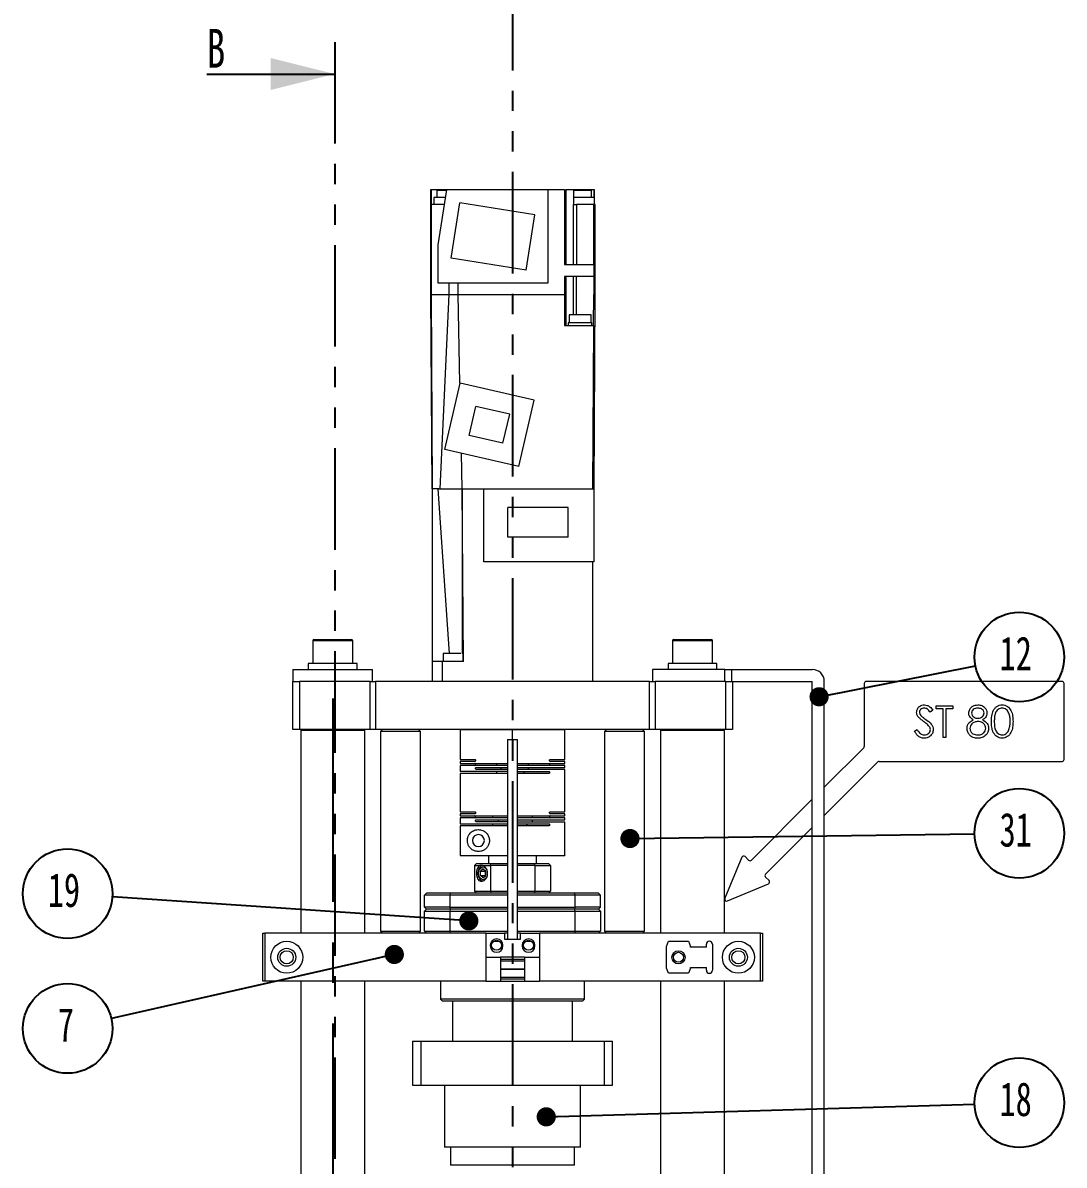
# Model space of a CAD drawing. Header units: millimetres. Extents: x 19 to 1665, y -46 to 1184.
# Drawn here: x 272.7 to 533.3, y 444.4 to 730.1 of the extents above; entities that cross this region are included whole.
import ezdxf

# ---------------------------------------------------------------- set-up
doc = ezdxf.new("R2010")
doc.units = ezdxf.units.MM
doc.header["$LTSCALE"] = 4
doc.linetypes.add('CENTERX2', pattern=[20.32, 12.7, -2.54, 2.54, -2.54])
doc.linetypes.add('PHANTOM', pattern=[12.7, 6.35, -1.27, 1.27, -1.27, 1.27, -1.27])
for name, color, linetype in [('11', 1, 'CENTERX2'), ('12', 4, 'Continuous'), ('6', 6, 'PHANTOM')]:
    doc.layers.add(name, color=color, linetype=linetype)
doc.styles.add('SLDTEXTSTYLE2', font='TXT', dxfattribs={"width": 0.7})
doc.dimstyles.new('SLDDIMSTYLE0', dxfattribs={"dimtxt": 0.18, "dimasz": 4.8, "dimexe": 0, "dimexo": 0.0625, "dimgap": 0, "dimtad": 0, "dimtih": 1, "dimtoh": 1, "dimdec": 0, "dimrnd": 1e-09, "dimzin": 0, "dimdsep": 46, "dimtxsty": 'Standard', "dimblk1": 'DOT', "dimblk2": 'DOT', "dimsah": 1, "dimcen": 0.09, "dimadec": 0, "dimazin": 0, "dimtfac": 4.8, "dimtdec": 0, "dimtofl": 0, "dimtmove": 0, "dimatfit": 3, "dimldrblk": 'DOT', "dimfxl": 0, "dimfrac": 2, "dimtolj": 1, "dimtzin": 0, "dimarcsym": 0})

# ---------------------------------------------------------------- blocks, each defined once
blk = doc.blocks.new('SW_NOTE_0')
at = {"layer": '12', "color": 0}
blk.add_circle((11, 2.18), 11.21, dxfattribs=at)
at = {"layer": '12', "color": 0, "insert": (10.08, 7.32), "char_height": 8.467, "attachment_point": 2, "style": 'SLDTEXTSTYLE2'}
blk.add_mtext('12', dxfattribs=at)
blk = doc.blocks.new('_Dot')
at = {"color": 0, "linetype": 'ByBlock', "lineweight": -2}
blk.add_line((-0.5, 0), (-1, 0), dxfattribs=at)
at = {"color": 0, "linetype": 'ByBlock', "const_width": 0.5}
blk.add_lwpolyline([(-0.25, 0, 1), (0.25, 0, 1)], format="xyb", close=True, dxfattribs=at)
blk = doc.blocks.new('SW_NOTE_0_4')
at = {"layer": '12', "color": 0}
blk.add_circle((-10.94, -2.48), 11.21, dxfattribs=at)
at = {"layer": '12', "color": 0, "insert": (-11.39, 2.66), "char_height": 8.47, "attachment_point": 2, "style": 'SLDTEXTSTYLE2'}
blk.add_mtext('7', dxfattribs=at)
blk = doc.blocks.new('SW_NOTE_0_5')
at = {"layer": '12', "color": 0}
blk.add_circle((-11.19, 0.76), 11.21, dxfattribs=at)
at = {"layer": '12', "color": 0, "insert": (-12.11, 5.9), "char_height": 8.467, "attachment_point": 2, "style": 'SLDTEXTSTYLE2'}
blk.add_mtext('19', dxfattribs=at)
blk = doc.blocks.new('SW_NOTE_0_6')
at = {"layer": '12', "color": 0}
blk.add_circle((11.21, 0.15), 11.21, dxfattribs=at)
at = {"layer": '12', "color": 0, "insert": (10.29, 5.29), "char_height": 8.467, "attachment_point": 2, "style": 'SLDTEXTSTYLE2'}
blk.add_mtext('31', dxfattribs=at)
blk = doc.blocks.new('SW_NOTE_0_7')
at = {"layer": '12', "color": 0}
blk.add_circle((11.21, 0.33), 11.21, dxfattribs=at)
at = {"layer": '12', "color": 0, "insert": (10.29, 5.47), "char_height": 8.467, "attachment_point": 2, "style": 'SLDTEXTSTYLE2'}
blk.add_mtext('18', dxfattribs=at)

msp = doc.modelspace()

# ---------------------------------------------------------------- linework, layer by layer
at = {"color": 7, "linetype": 'Continuous', "lineweight": 18}
for p, q in [((374.75, 688.38), (374.75, 662.18)), ((374.95, 688.38), (374.75, 688.38)), ((374.95, 684.68), (374.95, 688.38)), ((378.54, 688.38), (374.95, 688.38)), ((375.54, 686.48), (375.54, 684.68)), ((378.54, 686.48), (375.54, 686.48)), ((376.29, 688.18), (376.29, 686.48)), ((378.81, 688.18), (376.29, 688.18)), ((376.65, 674.57), (378.84, 688.38)), ((378.84, 688.38), (378.54, 688.38)), ((378.54, 688.38), (378.54, 688.18)), ((404.05, 688.38), (378.84, 688.38)), ((404.05, 688.38), (404.05, 664.98)), ((408.25, 688.38), (404.05, 688.38)), ((408.25, 688.38), (408.25, 669.68)), ((408.25, 688.38), (408.59, 688.38)), ((408.59, 688.38), (408.59, 669.68)), ((410.55, 688.38), (408.59, 688.38)), ((415.79, 686.48), (410.54, 686.48)), ((410.55, 684.68), (410.55, 688.38)), ((412.79, 688.38), (410.55, 688.38)), ((415.04, 688.18), (410.55, 688.18)), ((415.55, 688.38), (412.79, 688.38)), ((412.79, 688.38), (412.79, 688.18)), ((415.04, 686.48), (415.04, 688.18)), ((415.55, 688.38), (415.55, 686.48)), ((415.75, 688.38), (415.55, 688.38)), ((415.75, 686.48), (415.75, 688.38)), ((415.79, 684.68), (415.79, 686.48)), ((374.95, 662.18), (374.95, 684.68)), ((378.25, 684.68), (374.95, 684.68)), ((379.87, 671.26), (382.06, 685.08)), ((400.83, 682.11), (382.06, 685.08)), ((410.49, 669.68), (410.49, 684.68)), ((410.49, 684.68), (410.56, 684.68)), ((410.56, 684.68), (411.24, 684.68)), ((411.24, 684.68), (411.24, 669.68)), ((415.55, 684.68), (411.24, 684.68)), ((415.55, 669.68), (415.55, 684.68)), ((415.95, 684.68), (415.55, 684.68)), ((415.95, 662.18), (415.95, 684.68)), ((398.64, 668.28), (400.83, 682.11)), ((376.65, 664.98), (376.65, 674.57)), ((398.64, 668.28), (379.87, 671.26)), ((408.25, 669.68), (415.55, 669.68)), ((415.55, 669.68), (415.55, 666.68)), ((408.25, 666.68), (408.25, 662.18)), ((415.55, 666.68), (408.25, 666.68)), ((408.59, 666.68), (408.59, 654.38)), ((410.49, 657.08), (410.49, 666.68)), ((411.24, 657.08), (411.24, 666.68)), ((415.55, 666.68), (415.55, 662.18)), ((404.05, 664.98), (376.65, 664.98)), ((379.3, 664.98), (379.3, 662.18)), ((381.64, 662.18), (381.64, 664.98)), ((374.75, 662.19), (375.05, 613.58)), ((374.95, 662.18), (374.75, 662.18)), ((375.25, 613.58), (374.95, 662.18)), ((374.95, 662.18), (379.3, 662.18)), ((379.3, 662.18), (377.04, 613.58)), ((381.64, 662.18), (408.25, 662.18)), ((382.1, 639.97), (381.64, 662.18)), ((408.25, 662.18), (408.25, 654.38)), ((415.5, 654.38), (415.55, 662.18)), ((415.65, 613.58), (415.95, 662.18)), ((408.25, 654.38), (415.5, 654.38)), ((409.2, 655.08), (409.2, 654.38)), ((415.1, 655.08), (409.2, 655.08)), ((409.4, 657.08), (409.4, 655.08)), ((414.9, 657.08), (409.4, 657.08)), ((414.9, 655.08), (414.9, 657.08)), ((415.1, 654.38), (415.1, 655.08)), ((415.5, 654.38), (415.25, 613.58)), ((378.28, 623.44), (382.11, 640)), ((400.62, 635.73), (382.11, 640)), ((396.8, 619.16), (400.62, 635.73)), ((384.38, 626.93), (386.05, 634.19)), ((394.53, 632.23), (386.05, 634.19)), ((392.85, 624.98), (394.53, 632.23)), ((392.85, 624.98), (384.38, 626.93)), ((396.8, 619.16), (378.28, 623.44)), ((382.64, 613.58), (382.46, 622.47)), ((375.25, 613.58), (375.05, 613.58)), ((376.8, 613.58), (375.25, 613.58)), ((375.25, 570.38), (375.25, 613.58)), ((376.55, 613.58), (379.37, 572.38)), ((382.65, 613.58), (382.64, 613.58)), ((382.65, 613.58), (388.05, 613.58)), ((382.65, 613.58), (382.65, 572.38)), ((382.95, 570.38), (382.65, 613.58)), ((388.05, 595.28), (388.05, 613.58)), ((388.05, 613.58), (415.55, 613.58)), ((415.55, 613.58), (415.55, 595.28)), ((394.1, 601.46), (394.1, 608.91)), ((409.2, 608.91), (394.1, 608.91)), ((409.2, 601.46), (409.2, 608.91)), ((409.2, 601.46), (394.1, 601.46)), ((415.55, 595.28), (388.05, 595.28)), ((415.25, 595.28), (415.25, 565.38)), ((345.25, 575.58), (345.25, 569.88)), ((355.25, 575.58), (345.25, 575.58)), ((345.55, 575.88), (354.95, 575.88)), ((355.25, 569.88), (355.25, 575.58)), ((435.25, 575.58), (435.25, 569.88)), ((445.25, 575.58), (435.25, 575.58)), ((435.55, 575.88), (444.95, 575.88)), ((445.25, 569.88), (445.25, 575.58)), ((379.37, 572.38), (377.85, 572.38)), ((382.82, 572.38), (382.65, 572.38)), ((344.15, 569.88), (344.15, 568.38)), ((350.25, 569.88), (344.15, 569.88)), ((356.35, 569.88), (350.25, 569.88)), ((356.35, 568.38), (356.35, 569.88)), ((375.25, 565.38), (375.25, 570.38)), ((377.75, 570.38), (375.25, 570.38)), ((377.75, 565.38), (377.75, 570.38)), ((382.95, 570.38), (377.75, 570.38)), ((434.15, 569.88), (434.15, 568.38)), ((440.25, 569.88), (434.15, 569.88)), ((446.35, 569.88), (440.25, 569.88)), ((446.35, 568.38), (446.35, 569.88)), ((340.25, 568.38), (340.25, 565.38)), ((340.25, 568.38), (360.25, 568.38)), ((360.25, 565.38), (360.25, 568.38)), ((430.25, 568.38), (430.25, 565.38)), ((448.37, 568.38), (430.25, 568.38)), ((448.37, 565.38), (448.37, 568.38)), ((448.37, 568.38), (450, 568.38)), ((450, 568.38), (450, 565.38)), ((450, 568.38), (470.25, 568.38)), ((340.25, 553.38), (340.25, 565.38)), ((340.25, 565.38), (341.91, 565.38)), ((341.91, 565.38), (341.91, 553.38)), ((359.62, 565.38), (341.91, 565.38)), ((359.62, 553.38), (359.62, 565.38)), ((359.62, 565.38), (360.96, 565.38)), ((360.96, 565.38), (360.96, 553.38)), ((429.54, 565.38), (360.96, 565.38)), ((415.25, 565.38), (377.75, 565.38)), ((429.54, 553.38), (429.54, 565.38)), ((429.54, 565.38), (430.89, 565.38)), ((430.89, 565.38), (430.89, 553.38)), ((448.59, 565.38), (430.89, 565.38)), ((448.59, 553.38), (448.59, 565.38)), ((448.59, 565.38), (450.25, 565.38)), ((450.25, 565.38), (470.25, 565.38)), ((450.25, 565.38), (450.25, 553.38)), ((470.25, 305.82), (470.25, 565.38)), ((473.25, 296.38), (473.25, 565.38)), ((483.25, 564.88), (483.25, 549.13)), ((532.75, 565.38), (483.75, 565.38)), ((533.25, 545.88), (533.25, 564.88)), ((500.42, 558.18), (499.77, 557.69)), ((501.23, 559.32), (505.4, 559.32)), ((501.23, 558.51), (501.23, 559.32)), ((502.96, 558.51), (501.23, 558.51)), ((502.96, 551.38), (502.96, 558.51)), ((503.67, 558.51), (503.67, 551.38)), ((505.4, 558.51), (503.67, 558.51)), ((505.4, 559.32), (505.4, 558.51)), ((341.91, 553.38), (340.25, 553.38)), ((359.62, 553.38), (341.91, 553.38)), ((342.55, 553.38), (342.25, 553.08)), ((342.25, 553.08), (342.25, 502.38)), ((358.25, 553.08), (342.25, 553.08)), ((358.25, 553.08), (357.95, 553.38)), ((358.25, 502.38), (358.25, 553.08)), ((360.96, 553.38), (359.62, 553.38)), ((429.54, 553.38), (360.96, 553.38)), ((362.75, 553.38), (362.25, 552.88)), ((362.25, 552.88), (362.25, 502.88)), ((372.25, 552.88), (362.25, 552.88)), ((372.25, 552.88), (371.75, 553.38)), ((372.25, 502.88), (372.25, 552.88)), ((382.15, 553.28), (382.15, 545.88)), ((394.75, 553.28), (382.15, 553.28)), ((391.25, 553.38), (391.25, 553.28)), ((394.75, 553.28), (394.75, 553.28)), ((395.25, 550.88), (395.25, 553.28)), ((395.75, 553.28), (395.75, 553.28)), ((408.35, 553.28), (395.75, 553.28)), ((399.25, 553.28), (399.25, 553.38)), ((408.35, 545.88), (408.35, 553.28)), ((418.75, 553.38), (418.25, 552.88)), ((418.25, 552.88), (418.25, 502.88)), ((428.25, 552.88), (418.25, 552.88)), ((428.25, 552.88), (427.75, 553.38)), ((428.25, 502.88), (428.25, 552.88)), ((430.89, 553.38), (429.54, 553.38)), ((448.59, 553.38), (430.89, 553.38)), ((432.55, 553.38), (432.25, 553.08)), ((432.25, 553.08), (432.25, 502.38)), ((448.25, 553.08), (432.25, 553.08)), ((448.25, 553.08), (447.95, 553.38)), ((448.25, 502.38), (448.25, 553.08)), ((450.25, 553.38), (448.59, 553.38)), ((495.84, 552.91), (496.51, 553.32)), ((394, 550.88), (394, 500.88)), ((394, 550.88), (396.5, 550.88)), ((396.5, 500.88), (396.5, 550.88)), ((483.11, 548.77), (473.25, 538.92)), ((503.67, 551.38), (502.96, 551.38)), ((382.15, 545.88), (385.81, 545.88)), ((404.69, 545.88), (408.35, 545.88)), ((382.15, 545.38), (382.15, 544.88)), ((385.81, 545.38), (382.15, 545.38)), ((382.15, 544.88), (394, 544.88)), ((382.15, 544.38), (382.15, 542.88)), ((394, 544.38), (382.15, 544.38)), ((386.17, 543.88), (394, 543.88)), ((394, 543.38), (386.17, 543.38)), ((391.25, 544.88), (391.25, 544.38)), ((396.5, 544.88), (408.35, 544.88)), ((408.35, 544.38), (396.5, 544.38)), ((396.5, 543.88), (408.35, 543.88)), ((408.35, 543.38), (396.5, 543.38)), ((399.25, 544.38), (399.25, 544.88)), ((399.25, 543.38), (399.25, 543.88)), ((408.35, 545.38), (404.69, 545.38)), ((408.35, 544.88), (408.35, 545.38)), ((408.35, 543.88), (408.35, 544.38)), ((408.35, 532.78), (408.35, 543.38)), ((473.25, 531.85), (486.64, 545.24)), ((486.99, 545.38), (532.75, 545.38)), ((394, 542.88), (382.15, 542.88)), ((382.15, 542.38), (382.15, 532.78)), ((394, 542.38), (382.15, 542.38)), ((391.25, 542.88), (391.25, 542.38)), ((396.5, 542.88), (404.34, 542.88)), ((404.34, 542.38), (396.5, 542.38)), ((470.25, 535.92), (455.02, 520.69)), ((382.15, 532.78), (385.81, 532.78)), ((382.15, 532.28), (382.15, 531.78)), ((385.81, 532.28), (382.15, 532.28)), ((382.15, 531.78), (394, 531.78)), ((390.25, 531.78), (390.25, 531.28)), ((396.5, 531.78), (408.35, 531.78)), ((400.25, 531.28), (400.25, 531.78)), ((404.69, 532.78), (408.35, 532.78)), ((408.35, 532.28), (404.69, 532.28)), ((408.35, 531.78), (408.35, 532.28)), ((382.15, 531.28), (382.15, 529.78)), ((394, 531.28), (382.15, 531.28)), ((382.15, 529.78), (394, 529.78)), ((382.16, 529.28), (382.16, 521.88)), ((394, 529.28), (382.16, 529.28)), ((386.17, 530.78), (394, 530.78)), ((394, 530.28), (386.17, 530.28)), ((390.25, 529.78), (390.25, 529.28)), ((408.35, 531.28), (396.5, 531.28)), ((396.5, 530.78), (408.35, 530.78)), ((396.5, 530.28), (408.35, 530.28)), ((396.5, 529.78), (404.34, 529.78)), ((404.34, 529.28), (396.5, 529.28)), ((400.25, 530.28), (400.25, 530.78)), ((408.35, 530.78), (408.35, 531.28)), ((408.35, 521.88), (408.35, 530.28)), ((458.55, 517.15), (470.25, 528.85)), ((382.16, 521.88), (394, 521.88)), ((389.25, 521.88), (389.25, 519.88)), ((396.5, 521.88), (408.34, 521.88)), ((401.25, 519.88), (401.25, 521.88)), ((408.34, 521.88), (408.34, 521.89)), ((408.34, 521.89), (408.35, 521.88)), ((452.61, 521.41), (448.36, 511.14)), ((454.31, 520.69), (453.43, 521.57)), ((386.25, 519.88), (385.75, 519.38)), ((385.75, 519.38), (385.75, 512.88)), ((385.75, 519.38), (387.47, 519.38)), ((386.25, 519.88), (389.84, 519.88)), ((387.9, 518.54), (387.19, 517.96)), ((387.19, 516.81), (387.19, 517.96)), ((387.19, 517.96), (388.46, 517.96)), ((387.47, 519.38), (389.71, 519.38)), ((387.9, 518.54), (388.6, 517.96)), ((388.46, 517.96), (388.53, 518.02)), ((388.46, 516.81), (388.46, 517.96)), ((388.6, 516.81), (388.6, 517.96)), ((389.71, 519.38), (389.84, 519.88)), ((389.71, 519.38), (389.71, 512.88)), ((394, 519.38), (389.71, 519.38)), ((389.84, 519.88), (394, 519.88)), ((396.5, 519.88), (400.66, 519.88)), ((400.8, 519.38), (396.5, 519.38)), ((400.66, 519.88), (400.8, 519.38)), ((400.66, 519.88), (404.25, 519.88)), ((400.8, 519.38), (400.8, 512.88)), ((400.8, 519.38), (404.75, 519.38)), ((404.75, 519.38), (404.25, 519.88)), ((404.75, 519.38), (404.75, 512.88)), ((387.9, 516.23), (387.19, 516.81)), ((387.19, 516.81), (388.46, 516.81)), ((387.9, 516.23), (388.6, 516.81)), ((388.46, 516.81), (388.53, 516.75)), ((449.01, 510.49), (459.28, 514.74)), ((459.44, 515.56), (458.55, 516.44)), ((373.25, 511.88), (373.75, 512.38)), ((373.25, 508.88), (373.25, 511.88)), ((379.6, 511.88), (373.25, 511.88)), ((379.76, 512.38), (373.75, 512.38)), ((379.6, 511.88), (379.76, 512.38)), ((394, 511.88), (379.6, 511.88)), ((379.6, 508.88), (379.6, 511.88)), ((394, 512.38), (379.76, 512.38)), ((385.75, 512.88), (389.71, 512.88)), ((385.75, 512.88), (386.25, 512.38)), ((389.71, 512.88), (394, 512.88)), ((389.71, 512.88), (389.84, 512.38)), ((396.5, 512.88), (400.8, 512.88)), ((410.74, 512.38), (396.5, 512.38)), ((410.9, 511.88), (396.5, 511.88)), ((400.8, 512.88), (400.66, 512.38)), ((400.8, 512.88), (404.75, 512.88)), ((404.75, 512.88), (404.25, 512.38)), ((416.75, 512.38), (410.74, 512.38)), ((410.9, 511.88), (410.74, 512.38)), ((410.9, 508.88), (410.9, 511.88)), ((417.25, 511.88), (410.9, 511.88)), ((417.25, 511.88), (416.75, 512.38)), ((417.25, 508.88), (417.25, 511.88)), ((379.6, 508.88), (373.25, 508.88)), ((373.25, 508.88), (373.75, 508.38)), ((379.6, 508.88), (394, 508.88)), ((379.76, 508.38), (379.6, 508.88)), ((396.5, 508.88), (410.9, 508.88)), ((410.9, 508.88), (410.74, 508.38)), ((417.25, 508.88), (410.9, 508.88)), ((416.75, 508.38), (417.25, 508.88)), ((373.25, 507.88), (373.75, 508.38)), ((373.25, 502.88), (373.25, 507.88)), ((373.25, 507.88), (379.6, 507.88)), ((379.76, 508.38), (373.75, 508.38)), ((376.51, 508.38), (373.75, 508.38)), ((379.76, 508.38), (376.51, 508.38)), ((379.6, 507.88), (379.76, 508.38)), ((379.6, 507.88), (394, 507.88)), ((379.6, 502.88), (379.6, 507.88)), ((394, 508.38), (379.76, 508.38)), ((410.74, 508.38), (396.5, 508.38)), ((396.5, 507.88), (410.9, 507.88)), ((410.9, 507.88), (410.74, 508.38)), ((416.75, 508.38), (410.74, 508.38)), ((413.99, 508.38), (410.74, 508.38)), ((410.9, 502.88), (410.9, 507.88)), ((410.9, 507.88), (417.25, 507.88)), ((416.75, 508.38), (413.99, 508.38)), ((416.75, 508.38), (417.25, 507.88)), ((417.25, 507.88), (417.25, 502.88)), ((332.75, 490.38), (332.75, 502.38)), ((332.75, 502.38), (333.25, 502.38)), ((333.25, 502.38), (333.25, 490.38)), ((388.55, 502.38), (333.25, 502.38)), ((362.25, 502.88), (362.75, 502.38)), ((362.25, 502.88), (372.25, 502.88)), ((371.75, 502.38), (372.25, 502.88)), ((373.25, 502.88), (379.6, 502.88)), ((373.25, 502.88), (373.75, 502.38)), ((379.6, 502.88), (394, 502.88)), ((379.76, 502.38), (379.6, 502.88)), ((388.55, 502.38), (393.25, 502.38)), ((388.55, 502.38), (388.55, 496.38)), ((390.5, 500.38), (392, 500.38)), ((393.25, 502.38), (393.25, 500.88)), ((394, 502.38), (393.25, 502.38)), ((393.25, 500.88), (397.25, 500.88)), ((396.5, 502.88), (410.9, 502.88)), ((397.25, 502.38), (396.5, 502.38)), ((397.25, 500.88), (397.25, 502.38)), ((397.25, 502.38), (401.95, 502.38)), ((398.5, 500.38), (400, 500.38)), ((401.95, 502.38), (401.95, 496.38)), ((457.25, 502.38), (401.95, 502.38)), ((410.9, 502.88), (410.74, 502.38)), ((410.9, 502.88), (417.25, 502.88)), ((416.75, 502.38), (417.25, 502.88)), ((418.25, 502.88), (418.75, 502.38)), ((418.25, 502.88), (428.25, 502.88)), ((427.75, 502.38), (428.25, 502.88)), ((433.75, 499.08), (434.25, 500.38)), ((434.25, 500.38), (439.25, 500.38)), ((439.25, 500.38), (439.75, 499.08)), ((457.25, 490.38), (457.25, 502.38)), ((457.25, 502.38), (457.75, 502.38)), ((457.75, 502.38), (457.75, 490.38)), ((389.65, 499.38), (389.65, 499.23)), ((392.85, 499.23), (392.85, 499.38)), ((397.65, 499.38), (397.65, 499.23)), ((400.85, 499.23), (400.85, 499.38)), ((433.75, 493.68), (433.75, 499.08)), ((439.75, 498.91), (439.75, 499.08)), ((443.75, 498.91), (439.75, 498.91)), ((443.75, 498.91), (443.75, 499.63)), ((445.25, 499.63), (445.25, 493.13)), ((388.55, 496.38), (388.55, 490.38)), ((388.55, 496.38), (392.25, 496.38)), ((392.25, 496.38), (392.25, 490.38)), ((398.25, 496.38), (392.25, 496.38)), ((392.25, 495.88), (398.25, 495.88)), ((398.25, 495.38), (392.25, 495.38)), ((398.25, 496.38), (398.25, 490.38)), ((398.25, 496.38), (401.95, 496.38)), ((401.95, 496.38), (401.95, 490.38)), ((398.25, 493.43), (392.25, 493.43)), ((398.25, 493.33), (392.25, 493.33)), ((434.25, 492.38), (433.75, 493.68)), ((439.25, 492.38), (434.25, 492.38)), ((439.75, 493.68), (439.25, 492.38)), ((439.75, 493.86), (443.75, 493.86)), ((439.75, 493.68), (439.75, 493.86)), ((443.75, 493.13), (443.75, 493.86)), ((333.25, 490.38), (332.75, 490.38)), ((388.55, 490.38), (333.25, 490.38)), ((342.25, 490.38), (342.25, 389.38)), ((358.25, 389.38), (358.25, 490.38)), ((377.25, 490.38), (377.25, 485.88)), ((388.55, 490.38), (392.25, 490.38)), ((392.25, 491.38), (398.25, 491.38)), ((398.25, 490.88), (392.25, 490.88)), ((392.25, 490.38), (398.25, 490.38)), ((398.25, 490.38), (401.95, 490.38)), ((457.25, 490.38), (401.95, 490.38)), ((413.25, 485.88), (413.25, 490.38)), ((432.25, 490.38), (432.25, 389.38)), ((448.25, 389.38), (448.25, 490.38)), ((457.75, 490.38), (457.25, 490.38)), ((377.25, 485.88), (377.75, 485.38)), ((413.25, 485.88), (377.25, 485.88)), ((412.75, 485.38), (413.25, 485.88)), ((412.75, 485.38), (377.75, 485.38)), ((380.25, 485.38), (380.25, 475.38)), ((410.25, 475.38), (410.25, 485.38)), ((370.25, 475.38), (370.25, 464.38)), ((370.25, 475.38), (372.38, 475.38)), ((372.38, 464.38), (372.38, 475.38)), ((372.38, 475.38), (418.13, 475.38)), ((418.13, 475.38), (418.13, 464.38)), ((418.13, 475.38), (420.25, 475.38)), ((420.25, 464.38), (420.25, 475.38)), ((370.25, 464.38), (372.38, 464.38)), ((372.38, 464.38), (395.25, 464.38)), ((378.25, 464.38), (378.25, 448.88)), ((395.25, 464.38), (418.13, 464.38)), ((412.25, 448.88), (412.25, 464.38)), ((418.13, 464.38), (420.25, 464.38)), ((395.25, 448.88), (378.25, 448.88)), ((379.75, 448.88), (379.75, 444.38)), ((412.25, 448.88), (395.25, 448.88)), ((410.75, 444.38), (410.75, 448.88)), ((395.25, 444.38), (379.75, 444.38)), ((410.75, 444.38), (395.25, 444.38))]:
    msp.add_line(p, q, dxfattribs=at)
at = {"color": 7, "linetype": 'Continuous', "lineweight": 18, "flags": 128}
for points in [[(387.78, 515.42), (387.52, 515.54), (387.06, 515.97), (386.75, 516.62), (386.64, 517.38), (386.75, 518.15), (387.06, 518.8), (387.52, 519.23), (387.74, 519.33)], [(386.76, 517.38), (386.85, 518), (387.09, 518.52), (387.46, 518.87), (387.9, 518.99), (388.33, 518.87), (388.7, 518.52), (388.84, 518.28)], [(388.88, 516.57), (388.7, 516.25), (388.33, 515.9), (387.9, 515.77), (387.46, 515.9), (387.09, 516.25), (386.85, 516.77), (386.76, 517.38)]]:
    msp.add_lwpolyline(points, dxfattribs=at)
at = {"color": 7, "linetype": 'Continuous', "lineweight": 18}
for centre, radius in [((338.75, 496.38), 4), ((391.25, 499.38), 1.25), ((399.25, 499.38), 1.25), ((451.75, 496.38), 4), ((338.75, 496.38), 2.25), ((338.75, 496.38), 1.65), ((436.75, 496.38), 1.65), ((436.75, 496.38), 1.25), ((451.75, 496.38), 2.25), ((451.75, 496.38), 1.65)]:
    msp.add_circle(centre, radius, dxfattribs=at)
for centre, radius, start, end in [((345.55, 575.58), 0.3, 90, 180), ((354.95, 575.58), 0.3, 0, 90), ((435.55, 575.58), 0.3, 90, 180), ((444.95, 575.58), 0.3, 0, 90), ((470.25, 565.38), 3, 0, 90), ((483.75, 564.88), 0.5, 90, 180), ((532.75, 564.88), 0.5, 0, 90), ((482.75, 549.13), 0.5, 315, 0), ((532.75, 545.88), 0.5, 270, 0), ((486.99, 544.88), 0.5, 90, 135), ((386.7, 525.58), 1.5, 90, 270), ((386.7, 525.58), 1.5, 270, 90), ((453.07, 521.22), 0.5, 45, 157.5), ((454.66, 521.04), 0.5, 225, 315), ((458.91, 516.8), 0.5, 135, 225), ((459.08, 515.2), 0.5, 292.5, 45), ((448.82, 510.95), 0.5, 157.5, 292.5), ((391.25, 499.38), 1.6, 0, 180), ((399.25, 499.38), 1.6, 0, 180), ((444.5, 499.63), 0.75, 90, 180), ((444.5, 499.63), 0.75, 0, 90), ((391.25, 499.23), 1.6, 180, 0), ((399.25, 499.23), 1.6, 180, 0), ((444.5, 493.13), 0.75, 180, 270), ((444.5, 493.13), 0.75, 270, 360)]:
    msp.add_arc(centre, radius, start, end, dxfattribs=at)
for start_param, end_param in [(1.570796, 1.608974), (1.532619, 1.570796)]:
    msp.add_ellipse((395.25, 542.63), major_axis=(13.1, 0), ratio=0.813187, start_param=start_param, end_param=end_param, dxfattribs=at)
for points in [[(379.3, 662.18), (379.64, 662.18), (380.32, 662.18), (381.06, 662.18), (381.55, 662.18), (381.61, 662.18), (381.64, 662.18)], [(415.95, 662.18), (415.93, 662.18), (415.9, 662.18), (415.67, 662.18), (415.55, 662.18)]]:
    msp.add_open_spline(points, degree=3, dxfattribs=at)
for points, knots in [([(376.8, 613.58), (377.52, 613.58), (379.03, 613.58), (380.95, 613.58), (382.19, 613.58), (382.39, 613.58), (382.47, 613.58)], [0, 0, 0, 0, 0.264606, 0.548683, 0.832761, 1, 1, 1, 1]), ([(377.85, 572.38), (377.85, 572.3), (377.85, 572.09), (377.87, 571.42), (377.88, 570.83), (377.89, 570.38)], [0, 0, 0, 0, 0.118847, 0.325129, 1, 1, 1, 1]), ([(382.3, 572.38), (382.27, 572.38), (382.13, 572.38), (381.59, 572.38), (380.67, 572.38), (379.85, 572.38), (379.37, 572.38)], [0, 0, 0, 0, 0.101473, 0.359669, 0.617865, 1, 1, 1, 1]), ([(382.82, 572.38), (382.82, 572.3), (382.82, 572.09), (382.83, 571.42), (382.83, 570.83), (382.83, 570.38)], [0, 0, 0, 0, 0.119316, 0.325754, 1, 1, 1, 1]), ([(496.35, 557.67), (496.38, 557.95), (496.45, 558.52), (496.99, 559.13), (497.64, 559.47), (498.08, 559.51), (498.3, 559.52)], [0, 0, 0, 0, 0.2795526, 0.5587984, 0.7793777, 1, 1, 1, 1]), ([(496.79, 556.46), (496.65, 556.67), (496.4, 557.04), (496.36, 557.48), (496.35, 557.67)], [0, 0, 0, 0, 0.55984, 1, 1, 1, 1]), ([(498.22, 558.71), (498.06, 558.7), (497.74, 558.67), (497.35, 558.43), (497.1, 558.09), (497.07, 557.83), (497.06, 557.71)], [0, 0, 0, 0, 0.280274, 0.559931, 0.77992, 1, 1, 1, 1]), ([(497.06, 557.71), (497.07, 557.59), (497.09, 557.37), (497.26, 557.01), (497.46, 556.8), (497.58, 556.68)], [0, 0, 0, 0, 0.279946, 0.559774, 1, 1, 1, 1]), ([(499.77, 557.69), (499.55, 557.98), (499.24, 558.38), (498.65, 558.68), (498.36, 558.7), (498.22, 558.71)], [0, 0, 0, 0, 0.559818, 0.779848, 1, 1, 1, 1]), ([(498.3, 559.52), (498.55, 559.5), (499.03, 559.45), (499.8, 558.99), (500.18, 558.49), (500.42, 558.18)], [0, 0, 0, 0, 0.27975, 0.559501, 1, 1, 1, 1]), ([(509.37, 557.49), (509.43, 557.81), (509.54, 558.44), (510.2, 559.1), (510.94, 559.46), (511.45, 559.5), (511.7, 559.52)], [0, 0, 0, 0, 0.2788058, 0.5584573, 0.7791595, 1, 1, 1, 1]), ([(510.53, 555.81), (510.19, 556.03), (509.71, 556.35), (509.41, 557.01), (509.38, 557.33), (509.37, 557.49)], [0, 0, 0, 0, 0.557752, 0.778932, 1, 1, 1, 1]), ([(511.66, 558.71), (511.45, 558.7), (511.03, 558.67), (510.52, 558.38), (510.15, 557.97), (510.11, 557.64), (510.08, 557.48)], [0, 0, 0, 0, 0.280651, 0.560566, 0.78062, 1, 1, 1, 1]), ([(510.08, 557.48), (510.13, 557.27), (510.22, 556.84), (510.69, 556.44), (511.18, 556.2), (511.52, 556.18), (511.69, 556.17)], [0, 0, 0, 0, 0.277721, 0.558224, 0.779072, 1, 1, 1, 1]), ([(513.24, 557.49), (513.2, 557.7), (513.11, 558.11), (512.53, 558.63), (511.99, 558.68), (511.66, 558.71)], [0, 0, 0, 0, 0.278971, 0.559919, 1, 1, 1, 1]), ([(511.69, 556.17), (511.9, 556.19), (512.32, 556.23), (512.83, 556.56), (513.16, 557), (513.21, 557.33), (513.24, 557.49)], [0, 0, 0, 0, 0.280237, 0.560145, 0.780435, 1, 1, 1, 1]), ([(511.7, 559.52), (512.01, 559.49), (512.65, 559.42), (513.39, 558.9), (513.86, 558.21), (513.92, 557.71), (513.95, 557.47)], [0, 0, 0, 0, 0.2799289, 0.5596229, 0.7799456, 1, 1, 1, 1]), ([(513.95, 557.47), (513.93, 557.27), (513.9, 556.87), (513.52, 556.25), (513.09, 555.97), (512.82, 555.81)], [0, 0, 0, 0, 0.280159, 0.560243, 1, 1, 1, 1]), ([(515.07, 555.35), (515.08, 555.81), (515.1, 556.74), (515.39, 557.88), (515.88, 558.67), (516.39, 559.15), (517.03, 559.47), (517.49, 559.51), (517.72, 559.52)], [0, 0, 0, 0, 0.250526, 0.500164, 0.625273, 0.750198, 0.875111, 1, 1, 1, 1]), ([(517.75, 558.71), (517.57, 558.69), (517.2, 558.66), (516.72, 558.38), (516.33, 557.99), (515.98, 557.34), (515.8, 556.44), (515.79, 555.72), (515.78, 555.35)], [0, 0, 0, 0, 0.124874, 0.249889, 0.374726, 0.499789, 0.7495, 1, 1, 1, 1]), ([(517.72, 559.52), (517.96, 559.51), (518.42, 559.47), (519.28, 559.05), (520.04, 558.11), (520.42, 556.75), (520.45, 555.82), (520.46, 555.35)], [0, 0, 0, 0, 0.1251695, 0.2503357, 0.4988652, 0.7490161, 1, 1, 1, 1]), ([(519.75, 555.35), (519.74, 555.72), (519.72, 556.44), (519.46, 557.51), (518.94, 558.28), (518.29, 558.65), (517.93, 558.69), (517.75, 558.71)], [0, 0, 0, 0, 0.250921, 0.501308, 0.749642, 0.874909, 1, 1, 1, 1]), ([(498.09, 555.38), (497.83, 555.57), (497.37, 555.89), (496.97, 556.29), (496.79, 556.46)], [0, 0, 0, 0, 0.560413, 1, 1, 1, 1]), ([(497.58, 556.68), (497.78, 556.53), (498.13, 556.26), (498.49, 556), (498.65, 555.89)], [0, 0, 0, 0, 0.559906, 1, 1, 1, 1]), ([(499.52, 554.12), (499.28, 554.38), (498.84, 554.85), (498.32, 555.22), (498.09, 555.38)], [0, 0, 0, 0, 0.559496, 1, 1, 1, 1]), ([(498.65, 555.89), (499.15, 555.52), (499.84, 555.01), (500.43, 554.05), (500.49, 553.57), (500.52, 553.33)], [0, 0, 0, 0, 0.560115, 0.780284, 1, 1, 1, 1]), ([(508.96, 553.63), (508.99, 553.9), (509.04, 554.43), (509.58, 555.25), (510.17, 555.59), (510.53, 555.81)], [0, 0, 0, 0, 0.279987, 0.559901, 1, 1, 1, 1]), ([(511.7, 555.35), (511.42, 555.33), (510.87, 555.28), (510.21, 554.84), (509.76, 554.26), (509.7, 553.82), (509.68, 553.61)], [0, 0, 0, 0, 0.280283, 0.560138, 0.780298, 1, 1, 1, 1]), ([(513.65, 553.68), (513.6, 553.94), (513.51, 554.47), (512.94, 555), (512.33, 555.31), (511.91, 555.34), (511.7, 555.35)], [0, 0, 0, 0, 0.278303, 0.558509, 0.779146, 1, 1, 1, 1]), ([(512.82, 555.81), (513.27, 555.53), (513.9, 555.15), (514.31, 554.3), (514.34, 553.9), (514.36, 553.7)], [0, 0, 0, 0, 0.558271, 0.779089, 1, 1, 1, 1]), ([(517.72, 551.18), (517.49, 551.2), (517.03, 551.24), (516.19, 551.65), (515.44, 552.6), (515.1, 553.96), (515.08, 554.89), (515.07, 555.35)], [0, 0, 0, 0, 0.125181, 0.250351, 0.498778, 0.748946, 1, 1, 1, 1]), ([(515.78, 555.35), (515.79, 554.99), (515.8, 554.26), (516.01, 553.18), (516.56, 552.42), (517.2, 552.05), (517.57, 552.01), (517.75, 551.99)], [0, 0, 0, 0, 0.251085, 0.501371, 0.749628, 0.874877, 1, 1, 1, 1]), ([(520.46, 555.35), (520.45, 554.88), (520.42, 553.95), (520.04, 552.59), (519.27, 551.65), (518.42, 551.24), (517.96, 551.2), (517.72, 551.18)], [0, 0, 0, 0, 0.251002, 0.501138, 0.749612, 0.874807, 1, 1, 1, 1]), ([(519.45, 553.36), (519.55, 553.72), (519.73, 554.38), (519.75, 555.05), (519.75, 555.35)], [0, 0, 0, 0, 0.559599, 1, 1, 1, 1]), ([(498.25, 551.18), (497.96, 551.21), (497.37, 551.27), (496.46, 551.87), (496.08, 552.52), (495.84, 552.91)], [0, 0, 0, 0, 0.27988, 0.559666, 1, 1, 1, 1]), ([(496.51, 553.32), (496.74, 552.95), (497.07, 552.45), (497.74, 552.05), (498.08, 552.01), (498.25, 551.99)], [0, 0, 0, 0, 0.559321, 0.779782, 1, 1, 1, 1]), ([(498.25, 551.99), (498.46, 552.02), (498.89, 552.06), (499.41, 552.38), (499.74, 552.84), (499.78, 553.17), (499.81, 553.34)], [0, 0, 0, 0, 0.280276, 0.560148, 0.780153, 1, 1, 1, 1]), ([(500.52, 553.33), (500.47, 553), (500.38, 552.35), (499.75, 551.66), (499.02, 551.24), (498.51, 551.2), (498.25, 551.18)], [0, 0, 0, 0, 0.279183, 0.559085, 0.779446, 1, 1, 1, 1]), ([(499.81, 553.34), (499.79, 553.5), (499.75, 553.78), (499.59, 554.01), (499.52, 554.12)], [0, 0, 0, 0, 0.55899, 1, 1, 1, 1]), ([(511.65, 551.18), (511.27, 551.2), (510.5, 551.25), (509.61, 551.9), (509.07, 552.73), (509, 553.33), (508.96, 553.63)], [0, 0, 0, 0, 0.280545, 0.559269, 0.779816, 1, 1, 1, 1]), ([(509.68, 553.61), (509.72, 553.34), (509.81, 552.81), (510.54, 552.11), (511.24, 552.04), (511.66, 551.99)], [0, 0, 0, 0, 0.279833, 0.560198, 1, 1, 1, 1]), ([(513.76, 552.05), (513.41, 551.76), (512.8, 551.24), (512, 551.2), (511.65, 551.18)], [0, 0, 0, 0, 0.557758, 1, 1, 1, 1]), ([(511.66, 551.99), (511.93, 552.01), (512.48, 552.05), (513.14, 552.47), (513.57, 553.04), (513.62, 553.47), (513.65, 553.68)], [0, 0, 0, 0, 0.280602, 0.559962, 0.78018, 1, 1, 1, 1]), ([(514.36, 553.7), (514.33, 553.36), (514.27, 552.75), (513.91, 552.27), (513.76, 552.05)], [0, 0, 0, 0, 0.559346, 1, 1, 1, 1]), ([(517.75, 551.99), (517.96, 552.02), (518.4, 552.08), (519.07, 552.53), (519.31, 553.04), (519.45, 553.36)], [0, 0, 0, 0, 0.280257, 0.560781, 1, 1, 1, 1]), ([(385.81, 545.88), (385.83, 545.88), (385.87, 545.88), (385.92, 545.83), (385.96, 545.77), (385.99, 545.69), (385.99, 545.6), (385.97, 545.52), (385.94, 545.45), (385.89, 545.4), (385.85, 545.39), (385.82, 545.38), (385.81, 545.38)], [0, 0, 0, 0, 0.1073669, 0.2147344, 0.3220917, 0.4294536, 0.536821, 0.6441895, 0.7515578, 0.8589223, 0.9662799, 1, 1, 1, 1]), ([(404.69, 545.38), (404.67, 545.39), (404.63, 545.39), (404.58, 545.43), (404.54, 545.5), (404.52, 545.58), (404.51, 545.66), (404.53, 545.75), (404.56, 545.81), (404.61, 545.86), (404.66, 545.88), (404.68, 545.88), (404.69, 545.88)], [0, 0, 0, 0, 0.107367, 0.214734, 0.322092, 0.429454, 0.536821, 0.64419, 0.751558, 0.858922, 0.96628, 1, 1, 1, 1]), ([(385.81, 544.38), (385.83, 544.39), (385.87, 544.39), (385.92, 544.43), (385.96, 544.5), (385.99, 544.58), (385.99, 544.66), (385.97, 544.75), (385.94, 544.81), (385.89, 544.86), (385.85, 544.88), (385.82, 544.88), (385.81, 544.88)], [0, 0, 0, 0, 0.1073669, 0.2147344, 0.3220917, 0.4294536, 0.536821, 0.6441895, 0.7515578, 0.8589223, 0.9662799, 1, 1, 1, 1]), ([(386.17, 543.38), (386.15, 543.39), (386.11, 543.39), (386.05, 543.43), (386.01, 543.5), (385.99, 543.58), (385.99, 543.66), (386, 543.75), (386.04, 543.81), (386.09, 543.86), (386.13, 543.88), (386.16, 543.88), (386.17, 543.88)], [0, 0, 0, 0, 0.107367, 0.214734, 0.322092, 0.429454, 0.536821, 0.64419, 0.751558, 0.858922, 0.96628, 1, 1, 1, 1]), ([(392.61, 543.38), (392.58, 543.39), (392.54, 543.39), (392.49, 543.43), (392.45, 543.5), (392.42, 543.58), (392.42, 543.66), (392.44, 543.74), (392.47, 543.81), (392.52, 543.86), (392.57, 543.88), (392.6, 543.88), (392.61, 543.88)], [0, 0, 0, 0, 0.107313, 0.214632, 0.321842, 0.429101, 0.53642, 0.64375, 0.751077, 0.858365, 0.965578, 1, 1, 1, 1]), ([(404.69, 544.88), (404.67, 544.88), (404.63, 544.88), (404.58, 544.83), (404.54, 544.77), (404.52, 544.69), (404.51, 544.6), (404.53, 544.52), (404.56, 544.45), (404.61, 544.4), (404.66, 544.39), (404.68, 544.38), (404.69, 544.38)], [0, 0, 0, 0, 0.1073669, 0.2147344, 0.3220917, 0.4294536, 0.536821, 0.6441895, 0.7515578, 0.8589223, 0.9662799, 1, 1, 1, 1]), ([(397.9, 542.88), (397.92, 542.88), (397.96, 542.88), (398.02, 542.83), (398.06, 542.77), (398.08, 542.69), (398.08, 542.6), (398.07, 542.52), (398.03, 542.45), (397.98, 542.4), (397.93, 542.39), (397.9, 542.38), (397.9, 542.38)], [0, 0, 0, 0, 0.107313, 0.214632, 0.321842, 0.429101, 0.53642, 0.64375, 0.751077, 0.858365, 0.965578, 1, 1, 1, 1]), ([(404.34, 542.88), (404.36, 542.88), (404.4, 542.88), (404.45, 542.83), (404.49, 542.77), (404.51, 542.69), (404.52, 542.6), (404.5, 542.52), (404.46, 542.45), (404.41, 542.4), (404.37, 542.39), (404.34, 542.38), (404.34, 542.38)], [0, 0, 0, 0, 0.1073669, 0.2147344, 0.3220917, 0.4294536, 0.536821, 0.6441895, 0.7515578, 0.8589223, 0.9662799, 1, 1, 1, 1]), ([(385.81, 532.78), (385.83, 532.78), (385.87, 532.78), (385.92, 532.73), (385.96, 532.67), (385.99, 532.59), (385.99, 532.5), (385.97, 532.42), (385.94, 532.35), (385.89, 532.3), (385.85, 532.29), (385.82, 532.28), (385.81, 532.28)], [0, 0, 0, 0, 0.1073669, 0.2147344, 0.3220917, 0.4294536, 0.536821, 0.6441895, 0.7515578, 0.8589223, 0.9662799, 1, 1, 1, 1]), ([(385.81, 531.28), (385.83, 531.29), (385.87, 531.29), (385.92, 531.33), (385.96, 531.4), (385.99, 531.48), (385.99, 531.56), (385.97, 531.65), (385.94, 531.71), (385.89, 531.76), (385.85, 531.78), (385.82, 531.78), (385.81, 531.78)], [0, 0, 0, 0, 0.107367, 0.214734, 0.322092, 0.429454, 0.536821, 0.64419, 0.751558, 0.858922, 0.96628, 1, 1, 1, 1]), ([(404.69, 532.28), (404.67, 532.29), (404.63, 532.29), (404.58, 532.33), (404.54, 532.4), (404.52, 532.48), (404.51, 532.56), (404.53, 532.65), (404.56, 532.71), (404.61, 532.76), (404.66, 532.78), (404.68, 532.78), (404.69, 532.78)], [0, 0, 0, 0, 0.107367, 0.214734, 0.322092, 0.429454, 0.536821, 0.64419, 0.751558, 0.858922, 0.96628, 1, 1, 1, 1]), ([(404.69, 531.78), (404.67, 531.78), (404.63, 531.78), (404.58, 531.73), (404.54, 531.67), (404.52, 531.59), (404.51, 531.5), (404.53, 531.42), (404.56, 531.35), (404.61, 531.3), (404.66, 531.29), (404.68, 531.28), (404.69, 531.28)], [0, 0, 0, 0, 0.107367, 0.214734, 0.322092, 0.429454, 0.536821, 0.64419, 0.751558, 0.858922, 0.96628, 1, 1, 1, 1]), ([(386.17, 530.28), (386.15, 530.29), (386.11, 530.29), (386.05, 530.33), (386.01, 530.4), (385.99, 530.48), (385.99, 530.56), (386, 530.65), (386.04, 530.71), (386.09, 530.76), (386.13, 530.78), (386.16, 530.78), (386.17, 530.78)], [0, 0, 0, 0, 0.107367, 0.214734, 0.322092, 0.429454, 0.536821, 0.64419, 0.751558, 0.858922, 0.96628, 1, 1, 1, 1]), ([(391.9, 530.28), (391.88, 530.29), (391.84, 530.29), (391.78, 530.33), (391.74, 530.4), (391.72, 530.48), (391.71, 530.56), (391.73, 530.64), (391.77, 530.71), (391.82, 530.76), (391.86, 530.78), (391.89, 530.78), (391.9, 530.78)], [0, 0, 0, 0, 0.107335, 0.214673, 0.321941, 0.429241, 0.536579, 0.643925, 0.751268, 0.858586, 0.965857, 1, 1, 1, 1]), ([(398.61, 529.78), (398.63, 529.78), (398.67, 529.78), (398.72, 529.73), (398.76, 529.67), (398.79, 529.59), (398.79, 529.5), (398.77, 529.42), (398.74, 529.35), (398.69, 529.3), (398.64, 529.29), (398.61, 529.28), (398.61, 529.28)], [0, 0, 0, 0, 0.107335, 0.214673, 0.321941, 0.429241, 0.536579, 0.643925, 0.751268, 0.858586, 0.965857, 1, 1, 1, 1]), ([(404.34, 529.78), (404.36, 529.78), (404.4, 529.78), (404.45, 529.73), (404.49, 529.67), (404.51, 529.59), (404.52, 529.5), (404.5, 529.42), (404.46, 529.35), (404.41, 529.3), (404.37, 529.29), (404.34, 529.28), (404.34, 529.28)], [0, 0, 0, 0, 0.107367, 0.214734, 0.322092, 0.429454, 0.536821, 0.64419, 0.751558, 0.858922, 0.96628, 1, 1, 1, 1]), ([(386.7, 522.83), (386.36, 522.87), (385.61, 522.96), (384.8, 523.52), (384.29, 524.2), (384.04, 524.81), (383.94, 525.38), (383.95, 525.89), (384.07, 526.46), (384.38, 527.15), (385, 527.82), (385.83, 528.26), (386.45, 528.31), (386.7, 528.33)], [0, 0, 0, 0, 0.125863, 0.276962, 0.36937, 0.43454, 0.481541, 0.528805, 0.571737, 0.64523, 0.771918, 0.907902, 1, 1, 1, 1]), ([(386.7, 528.33), (387.07, 528.29), (387.7, 528.23), (388.58, 527.66), (389.18, 526.9), (389.47, 526.01), (389.46, 525.12), (389.19, 524.32), (388.71, 523.64), (388.04, 523.14), (387.34, 522.87), (386.89, 522.84), (386.7, 522.83)], [0, 0, 0, 0, 0.146116, 0.254189, 0.362805, 0.458703, 0.547345, 0.634157, 0.722643, 0.816699, 0.92196, 1, 1, 1, 1]), ([(387.47, 519.38), (387.63, 519.36), (387.95, 519.32), (388.42, 518.98), (388.78, 518.48), (389, 517.85), (389.04, 517.17), (388.89, 516.51), (388.57, 515.96), (388.14, 515.56), (387.75, 515.4), (387.37, 515.37), (387.01, 515.46), (386.63, 515.78), (386.35, 516.29), (386.2, 516.92), (386.17, 517.6), (386.28, 518.25), (386.51, 518.81), (386.86, 519.21), (387.2, 519.37), (387.42, 519.38), (387.47, 519.38)], [0, 0, 0, 0, 0.053086, 0.106152, 0.159753, 0.213743, 0.26714, 0.319883, 0.372932, 0.426763, 0.480647, 0.5, 0.553086, 0.606152, 0.659753, 0.713743, 0.76714, 0.819883, 0.872932, 0.926763, 0.980647, 1, 1, 1, 1])]:
    msp.add_open_spline(points, degree=3, knots=knots, dxfattribs=at)
at = {"layer": '11'}
msp.add_line((350.25, 561.08), (350.25, 234.68), dxfattribs=at)
at = {"layer": '6'}
for p, q in [((395.25, 743.64), (395.25, 64.12)), ((350.76, 725.33), (350.76, 135.84))]:
    msp.add_line(p, q, dxfattribs=at)
at = {"layer": '6', "linetype": 'Continuous'}
msp.add_line((318.76, 717.33), (350.76, 717.33), dxfattribs=at)
at = {"layer": '6'}
msp.add_solid([(350.76, 717.33), (334.76, 721.33), (334.76, 713.33)], dxfattribs=at)

# ---------------------------------------------------------------- block references
at = {"layer": '12'}
for name, p in [('SW_NOTE_0', (511.05, 569.31)), ('SW_NOTE_0_6', (510.84, 527.25)), ('SW_NOTE_0_5', (295.12, 511.53)), ('SW_NOTE_0_4', (294.87, 481.06)), ('SW_NOTE_0_7', (510.84, 459.67))]:
    msp.add_blockref(name, p, dxfattribs=at)

# ---------------------------------------------------------------- texts
at = {"layer": '6', "insert": (318.76, 728.61), "char_height": 9.69, "attachment_point": 1, "style": 'SLDTEXTSTYLE2'}
msp.add_mtext('B', dxfattribs=at)

# ---------------------------------------------------------------- leaders
at = {"layer": '12'}
for points in [[(471.94, 561.55), (511.05, 569.31)], [(424.63, 526.09), (510.84, 527.25)], [(384.31, 505.48), (295.12, 511.53)], [(365.67, 497.09), (294.87, 481.06)], [(403.68, 456.47), (510.84, 459.67)]]:
    msp.add_leader(points, dimstyle='SLDDIMSTYLE0', dxfattribs=at)

doc.saveas('drawing.dxf')
